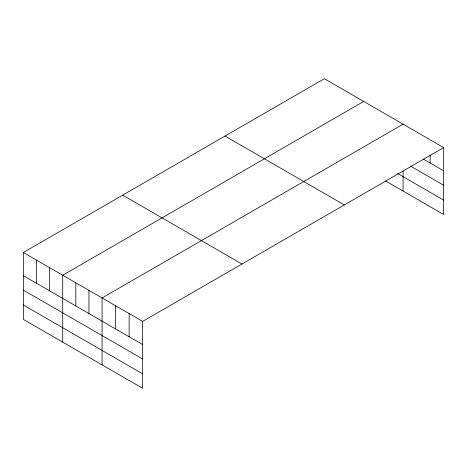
<?xml version="1.0" encoding="UTF-8"?>
<svg xmlns="http://www.w3.org/2000/svg" width="467" height="467" viewBox="0 0 467 467"><rect width="100%" height="100%" fill="white"/><g stroke="black" fill="none" stroke-linecap="round" stroke-linejoin="round"><path stroke-width="0.7" d="M443.65 147.595L324.349 78.719L23.35 252.495L23.35 319.405L142.651 388.281L142.651 321.372L443.65 147.595L443.65 214.505L385.59 180.98M363.717 101.444L62.718 275.226L62.718 342.136M403.085 124.175L102.086 297.958L102.086 364.867M423.371 159.078L443.65 170.788M410.464 166.054L443.65 185.212M397.464 173.409L443.65 200.074M225.018 136.066L344.319 204.943M122.681 195.148L241.982 264.024M23.35 252.495L142.651 321.372M23.35 275.688L142.651 344.564M23.35 290.118L142.651 358.995M23.35 304.98L142.651 373.857M430.13 155.009L430.13 162.977M403.085 170.998L403.085 191.085M129.131 313.567L129.131 336.76M115.612 305.762L115.612 328.955M88.963 290.381L88.963 313.573M75.841 282.804L75.841 305.996M49.595 267.649L49.595 290.842M36.473 260.072L36.473 283.265"/></g></svg>
